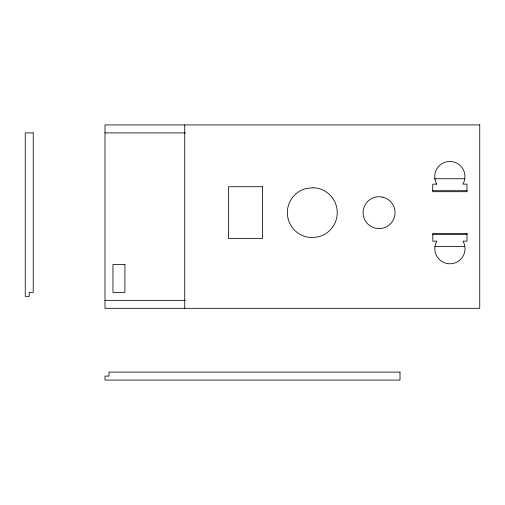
<?xml version="1.0" encoding="UTF-8"?>
<svg xmlns="http://www.w3.org/2000/svg" width="505" height="505" viewBox="0 0 505 505"><rect width="100%" height="100%" fill="white"/><g stroke="black" fill="none" stroke-linecap="round" stroke-linejoin="round"><path stroke-width="0.76" d="M104.989 132.897L185.449 132.897M434.186 178.745L464.726 178.745M432.621 190.707L467.074 190.707M432.621 234.56L467.074 234.56M434.969 246.522L464.726 246.522M104.989 300.342L185.449 300.342M184.723 124.918L184.723 308.315M313.296 187.753L306.819 188.346A24.915 24.915 0 0 0 311.314 237.552L317.79 236.959A24.915 24.915 0 0 0 313.296 187.753M479.75 124.918L104.989 124.918L104.989 308.315L479.75 308.315L479.75 124.918M33.223 132.897L25.25 132.897L25.25 296.353L29.239 296.353L29.239 292.37L33.223 292.37L33.223 132.897M436.756 184.142L432.741 184.142L432.741 191.698L466.961 191.698L466.961 184.142L462.94 184.142A15.118 15.118 0 0 0 449.848 161.467A15.118 15.118 0 0 0 436.756 184.142M262.467 186.736L228.582 186.736L228.582 238.568L262.467 238.568L262.467 186.736M467.03 233.581L432.817 233.581L432.817 241.137L436.831 241.137A15.118 15.118 0 0 0 449.923 263.812A15.118 15.118 0 0 0 463.016 241.137L467.03 241.137L467.03 233.581M124.918 264.462L112.962 264.462L112.962 292.37L124.918 292.37L124.918 264.462M400.01 372.103L108.973 372.103L108.973 376.092L104.989 376.092L104.989 380.082L400.01 380.082L400.01 372.103M382.941 197.177L378.8 196.704A15.939 15.939 0 0 0 375.234 228.121L379.362 228.595A15.939 15.939 0 0 0 382.941 197.19"/></g></svg>
